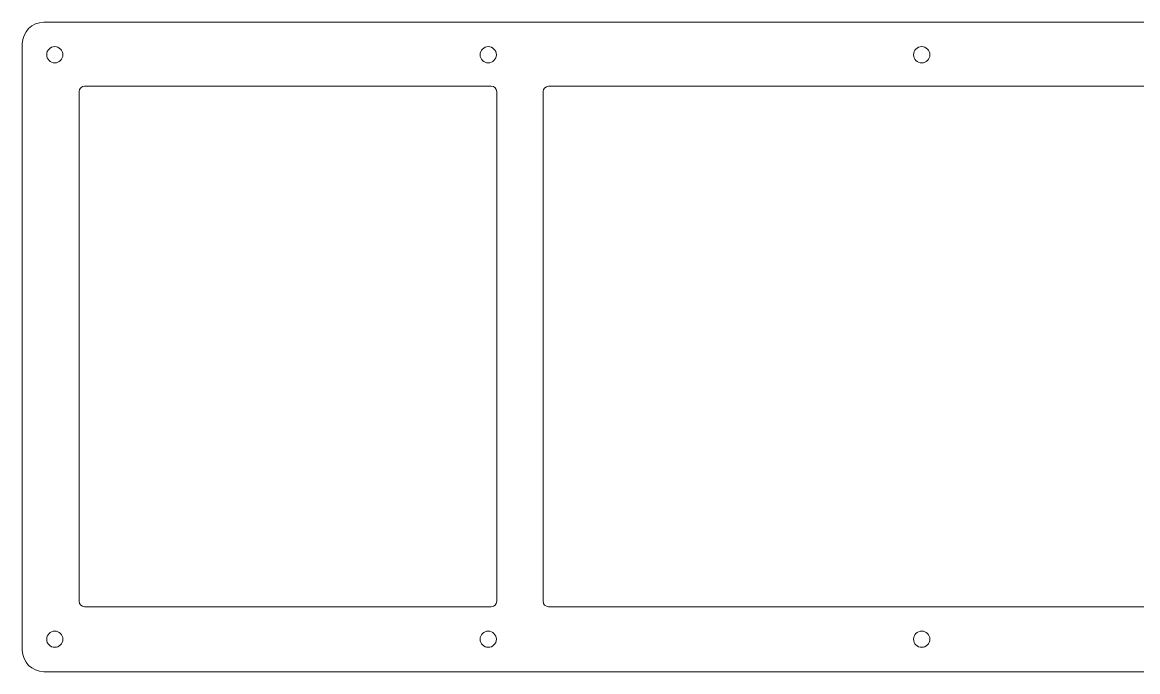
# Model space of a CAD drawing. Header units: inches. Extents: x 9.4 to 50.6, y -18.7 to 48.7.
# Drawn here: x 9.39 to 30, y 24.37 to 36.37 of the extents above; entities that cross this region are included whole.
import ezdxf

# ---------------------------------------------------------------- set-up
doc = ezdxf.new("R2010")
doc.units = ezdxf.units.IN
doc.header["$MEASUREMENT"] = 0
doc.layers.add('Layer 1', color=7, linetype='Continuous')

# ---------------------------------------------------------------- blocks, each defined once
blk = doc.blocks.new('block 90')
at = {"layer": 'Layer 1', "lineweight": 0}
blk.add_open_spline([(10.144, 35.773), (10.144, 35.855), (10.077, 35.923), (9.994, 35.923), (9.911, 35.923), (9.844, 35.855), (9.844, 35.773), (9.844, 35.69), (9.911, 35.623), (9.994, 35.623), (10.077, 35.623), (10.144, 35.69), (10.144, 35.773)], degree=3, knots=[0, 0, 0, 0, 1, 1, 1, 2, 2, 2, 3, 3, 3, 4, 4, 4, 4], dxfattribs=at)
blk = doc.blocks.new('block 89')
at = {"layer": 'Layer 1'}
blk.add_blockref('block 90', (0, 0), dxfattribs=at)
blk = doc.blocks.new('block 92')
at = {"layer": 'Layer 1', "lineweight": 0}
blk.add_open_spline([(18.153, 35.773), (18.153, 35.855), (18.086, 35.923), (18.003, 35.923), (17.921, 35.923), (17.853, 35.855), (17.853, 35.773), (17.853, 35.69), (17.921, 35.623), (18.003, 35.623), (18.086, 35.623), (18.153, 35.69), (18.153, 35.773)], degree=3, knots=[0, 0, 0, 0, 1, 1, 1, 2, 2, 2, 3, 3, 3, 4, 4, 4, 4], dxfattribs=at)
blk = doc.blocks.new('block 91')
at = {"layer": 'Layer 1'}
blk.add_blockref('block 92', (0, 0), dxfattribs=at)
blk = doc.blocks.new('block 94')
at = {"layer": 'Layer 1', "lineweight": 0}
blk.add_open_spline([(26.163, 35.773), (26.163, 35.855), (26.096, 35.923), (26.013, 35.923), (25.93, 35.923), (25.863, 35.855), (25.863, 35.773), (25.863, 35.69), (25.93, 35.623), (26.013, 35.623), (26.096, 35.623), (26.163, 35.69), (26.163, 35.773)], degree=3, knots=[0, 0, 0, 0, 1, 1, 1, 2, 2, 2, 3, 3, 3, 4, 4, 4, 4], dxfattribs=at)
blk = doc.blocks.new('block 93')
at = {"layer": 'Layer 1'}
blk.add_blockref('block 94', (0, 0), dxfattribs=at)
blk = doc.blocks.new('block 108')
at = {"layer": 'Layer 1', "lineweight": 0}
blk.add_open_spline([(26.163, 24.973), (26.163, 25.055), (26.096, 25.123), (26.013, 25.123), (25.93, 25.123), (25.863, 25.055), (25.863, 24.973), (25.863, 24.89), (25.93, 24.823), (26.013, 24.823), (26.096, 24.823), (26.163, 24.89), (26.163, 24.973)], degree=3, knots=[0, 0, 0, 0, 1, 1, 1, 2, 2, 2, 3, 3, 3, 4, 4, 4, 4], dxfattribs=at)
blk = doc.blocks.new('block 107')
at = {"layer": 'Layer 1'}
blk.add_blockref('block 108', (0, 0), dxfattribs=at)
blk = doc.blocks.new('block 110')
at = {"layer": 'Layer 1', "lineweight": 0}
blk.add_open_spline([(18.153, 24.973), (18.153, 25.055), (18.086, 25.123), (18.003, 25.123), (17.921, 25.123), (17.853, 25.055), (17.853, 24.973), (17.853, 24.89), (17.921, 24.823), (18.003, 24.823), (18.086, 24.823), (18.153, 24.89), (18.153, 24.973)], degree=3, knots=[0, 0, 0, 0, 1, 1, 1, 2, 2, 2, 3, 3, 3, 4, 4, 4, 4], dxfattribs=at)
blk = doc.blocks.new('block 109')
at = {"layer": 'Layer 1'}
blk.add_blockref('block 110', (0, 0), dxfattribs=at)
blk = doc.blocks.new('block 112')
at = {"layer": 'Layer 1', "lineweight": 0}
blk.add_open_spline([(10.144, 24.973), (10.144, 25.055), (10.077, 25.123), (9.994, 25.123), (9.911, 25.123), (9.844, 25.055), (9.844, 24.973), (9.844, 24.89), (9.911, 24.823), (9.994, 24.823), (10.077, 24.823), (10.144, 24.89), (10.144, 24.973)], degree=3, knots=[0, 0, 0, 0, 1, 1, 1, 2, 2, 2, 3, 3, 3, 4, 4, 4, 4], dxfattribs=at)
blk = doc.blocks.new('block 111')
at = {"layer": 'Layer 1'}
blk.add_blockref('block 112', (0, 0), dxfattribs=at)
blk = doc.blocks.new('block 114')
at = {"layer": 'Layer 1', "lineweight": 0}
blk.add_open_spline([(9.394, 24.773), (9.394, 24.773), (9.394, 35.973), (9.394, 35.973), (9.394, 36.194), (9.573, 36.373), (9.794, 36.373), (9.794, 36.373), (50.241, 36.373), (50.241, 36.373), (50.462, 36.373), (50.641, 36.194), (50.641, 35.973), (50.641, 35.973), (50.641, 24.773), (50.641, 24.773), (50.641, 24.552), (50.462, 24.373), (50.241, 24.373), (50.241, 24.373), (9.794, 24.373), (9.794, 24.373), (9.573, 24.373), (9.394, 24.552), (9.394, 24.773)], degree=3, knots=[0, 0, 0, 0, 1, 1, 1, 2, 2, 2, 3, 3, 3, 4, 4, 4, 5, 5, 5, 6, 6, 6, 7, 7, 7, 8, 8, 8, 8], dxfattribs=at)
blk = doc.blocks.new('block 113')
at = {"layer": 'Layer 1'}
blk.add_blockref('block 114', (0, 0), dxfattribs=at)
blk = doc.blocks.new('block 116')
at = {"layer": 'Layer 1', "lineweight": 0}
blk.add_open_spline([(10.444, 35.093), (10.444, 35.148), (10.489, 35.193), (10.544, 35.193), (10.544, 35.193), (18.059, 35.193), (18.059, 35.193), (18.114, 35.193), (18.159, 35.148), (18.159, 35.093), (18.159, 35.093), (18.159, 25.673), (18.159, 25.673), (18.159, 25.617), (18.114, 25.573), (18.059, 25.573), (18.059, 25.573), (10.544, 25.573), (10.544, 25.573), (10.489, 25.573), (10.444, 25.617), (10.444, 25.673), (10.444, 25.673), (10.444, 35.093), (10.444, 35.093)], degree=3, knots=[0, 0, 0, 0, 1, 1, 1, 2, 2, 2, 3, 3, 3, 4, 4, 4, 5, 5, 5, 6, 6, 6, 7, 7, 7, 8, 8, 8, 8], dxfattribs=at)
blk = doc.blocks.new('block 115')
at = {"layer": 'Layer 1'}
blk.add_blockref('block 116', (0, 0), dxfattribs=at)
blk = doc.blocks.new('block 118')
at = {"layer": 'Layer 1', "lineweight": 0}
blk.add_open_spline([(19.117, 35.191), (19.061, 35.191), (19.017, 35.146), (19.017, 35.091), (19.017, 35.091), (19.016, 25.673), (19.016, 25.673), (19.016, 25.617), (19.061, 25.573), (19.116, 25.573), (19.116, 25.573), (42.824, 25.573), (42.824, 25.573), (42.879, 25.573), (42.924, 25.617), (42.924, 25.673), (42.924, 25.673), (42.924, 27.398), (42.924, 27.398), (42.924, 27.453), (42.969, 27.498), (43.024, 27.498), (43.024, 27.498), (43.681, 27.498), (43.681, 27.498), (43.737, 27.498), (43.781, 27.453), (43.781, 27.398), (43.781, 27.398), (43.781, 25.673), (43.781, 25.673), (43.781, 25.617), (43.826, 25.573), (43.881, 25.573), (43.881, 25.573), (49.491, 25.573), (49.491, 25.573), (49.547, 25.573), (49.591, 25.617), (49.591, 25.673), (49.591, 25.673), (49.592, 35.091), (49.592, 35.091), (49.592, 35.146), (49.547, 35.19), (49.491, 35.19), (49.491, 35.19), (19.117, 35.191), (19.117, 35.191)], degree=3, knots=[0, 0, 0, 0, 1, 1, 1, 2, 2, 2, 3, 3, 3, 4, 4, 4, 5, 5, 5, 6, 6, 6, 7, 7, 7, 8, 8, 8, 9, 9, 9, 10, 10, 10, 11, 11, 11, 12, 12, 12, 13, 13, 13, 14, 14, 14, 15, 15, 15, 16, 16, 16, 16], dxfattribs=at)
blk = doc.blocks.new('block 117')
at = {"layer": 'Layer 1'}
blk.add_blockref('block 118', (0, 0), dxfattribs=at)
blk = doc.blocks.new('block 88')
at = {"layer": 'Layer 1'}
for name in ['block 113', 'block 89', 'block 91', 'block 93', 'block 115', 'block 117', 'block 111', 'block 109', 'block 107']:
    blk.add_blockref(name, (0, 0), dxfattribs=at)

msp = doc.modelspace()

# ---------------------------------------------------------------- block references
at = {"layer": 'Layer 1'}
msp.add_blockref('block 88', (0, 0), dxfattribs=at)

doc.saveas('drawing.dxf')
